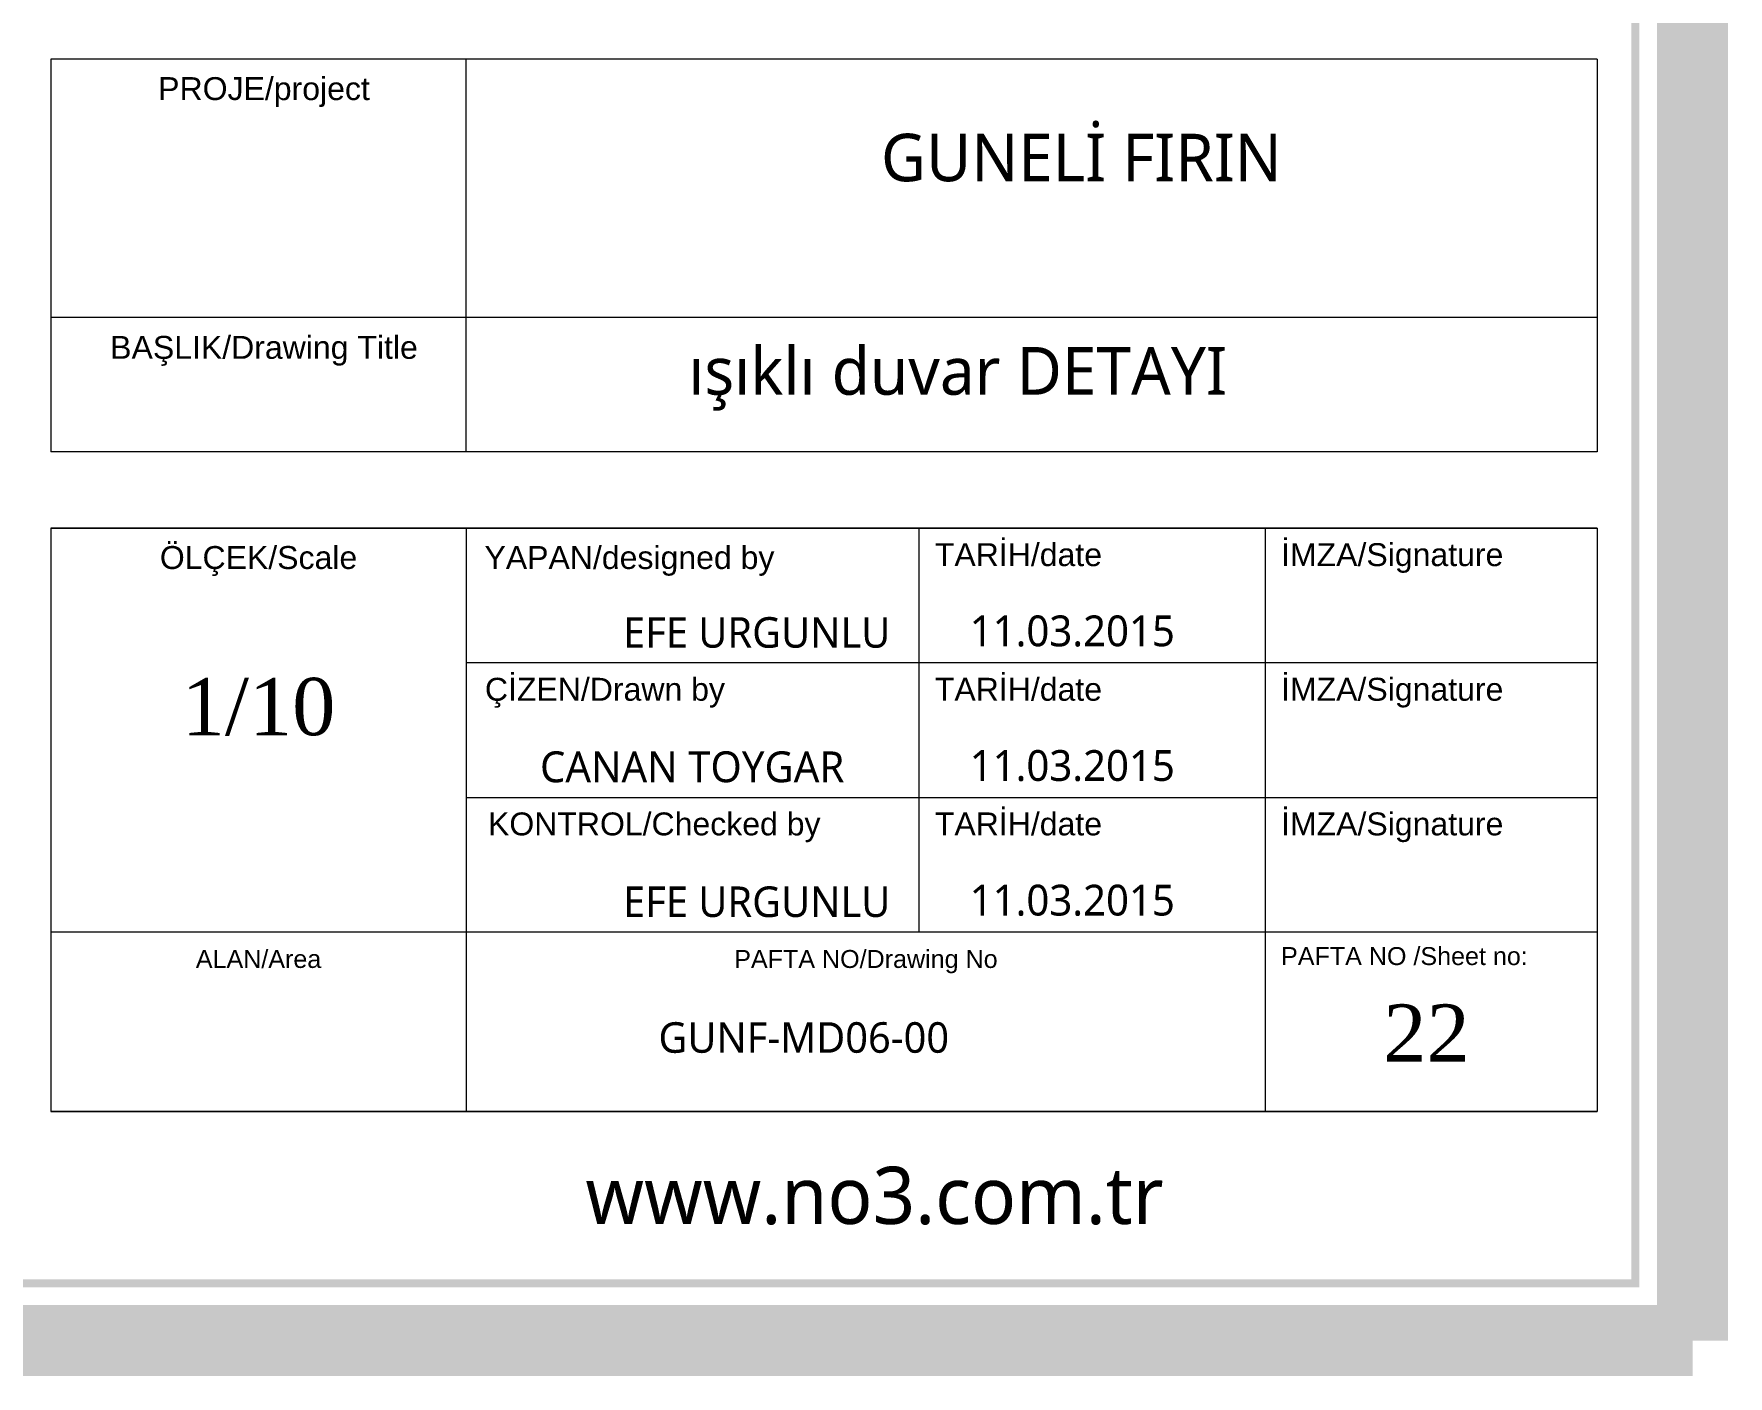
# Model space of a CAD drawing. Header units: millimetres. Extents: x 54215 to 67697, y 23496 to 56611.
# Drawn here: x 58286.4 to 58464.6, y 30827.7 to 30968.8 of the extents above; entities that cross this region are included whole.
import ezdxf
from ezdxf.enums import TextEntityAlignment as Align

# ---------------------------------------------------------------- set-up
doc = ezdxf.new("R2010")
doc.units = ezdxf.units.MM
doc.layers.add('no3_lejand', color=255, linetype='Continuous', lineweight=13)
doc.styles.add('ARIALT', font='arial.ttf', dxfattribs={"height": 10})
doc.styles.get("Standard").update_dxf_attribs({"font": 'arial.ttf'})

msp = doc.modelspace()

# ---------------------------------------------------------------- linework, layer by layer
at = {"layer": 'no3_lejand', "color": 250}
for p, q in [((58450.8, 30966.138), (58288.239, 30966.138)), ((58288.239, 30966.138), (58288.239, 30924.86)), ((58331.89, 30924.86), (58331.89, 30966.138)), ((58450.8, 30966.138), (58450.8, 30924.86)), ((58288.239, 30939.017), (58450.8, 30939.017)), ((58450.8, 30924.86), (58288.239, 30924.86)), ((58288.239, 30916.833), (58288.239, 30855.486)), ((58450.8, 30916.833), (58288.239, 30916.833)), ((58288.239, 30916.833), (58450.8, 30916.833)), ((58331.89, 30916.833), (58331.89, 30855.486)), ((58379.486, 30916.833), (58379.486, 30874.362)), ((58415.882, 30916.833), (58415.882, 30855.486)), ((58450.8, 30916.833), (58450.8, 30855.486)), ((58450.8, 30902.676), (58331.89, 30902.676)), ((58331.89, 30888.519), (58450.8, 30888.519)), ((58450.8, 30874.362), (58288.239, 30874.362)), ((58288.239, 30855.486), (58450.8, 30855.486)), ((58450.8, 30855.486), (58288.239, 30855.486))]:
    msp.add_line(p, q, dxfattribs=at)
at = {"layer": 'no3_lejand', "color": 1, "const_width": 7.466}
msp.add_lwpolyline([(58460.835, 30831.403), (57024.058, 30831.403), (57024.058, 31411.403), (58460.835, 31411.403), (58460.835, 31095.784, -0.4142136), (58450.8, 31085.749), (58299.278, 31085.749, 0.4142136), (58295.264, 31081.735), (58295.264, 30984.2, 0.4142136), (58299.278, 30980.186), (58450.8, 30980.186, -0.4142136), (58460.835, 30970.152), (58460.835, 30831.403)], format="xyb", dxfattribs=at)
at = {"layer": 'no3_lejand', "color": 252, "const_width": 0.854}
msp.add_lwpolyline([(58454.814, 31095.784, -0.4142136), (58450.8, 31091.77), (58299.278, 31091.77, 0.4142136), (58289.243, 31081.735), (58289.243, 30984.2, 0.4142136), (58299.278, 30974.166), (58450.8, 30974.166, -0.4142136), (58454.814, 30970.152), (58454.814, 30837.424), (57030.078, 30837.424), (57030.078, 31405.382), (58454.814, 31405.382), (58454.814, 31095.784)], format="xyb", dxfattribs=at)

# ---------------------------------------------------------------- texts
at = {"color": 7, "insert": (58396.576, 30955.766), "char_height": 4.995, "width": 125.12147, "attachment_point": 5}
msp.add_mtext('{\\fLucida Sans Unicode|b0|i0|c162|p34;GUNELİ FIRIN}', dxfattribs=at)
at = {"layer": 'no3_lejand', "linetype": 'Continuous', "style": 'ARIALT'}
for s, height, p in [('ALAN/Area', 1.8876, (58310.065, 30871.531)), ('PAFTA NO/Drawing No', 1.88759, (58373.922, 30871.531))]:
    msp.add_text(s, height=height, dxfattribs=at).set_placement(p, align=Align.MIDDLE_CENTER)
at = {"layer": 'no3_lejand', "char_height": 2.4083, "style": 'ARIALT'}
for s, insert, width, attachment_point in [('PROJE/project', (58310.64, 30964.25), 44.79424, 2), ('BAŞLIK/Drawing Title', (58310.64, 30937.042), 44.79424, 2), ('ÖLÇEK/Scale', (58310.065, 30914.945), 16.26855, 2), ('YAPAN/designed by', (58349.06, 30914.945), 44.79424, 2), ('TARİH/date', (58381.171, 30915.25), 18.31967, 1), ('İMZA/Signature', (58417.567, 30915.25), 18.31967, 1), ('ÇİZEN/Drawn by', (58346.483, 30901.093), 44.79424, 2), ('TARİH/date', (58381.171, 30901.093), 18.31967, 1), ('İMZA/Signature', (58417.567, 30901.093), 18.31967, 1), ('KONTROL/Checked by', (58334.188, 30886.936), 40.24224, 1), ('TARİH/date', (58381.171, 30886.936), 18.31967, 1), ('İMZA/Signature', (58417.567, 30886.936), 18.31967, 1)]:
    msp.add_mtext(s, dxfattribs=dict(at, insert=insert, width=width, attachment_point=attachment_point))
at = {"layer": 'no3_lejand', "color": 7}
for s, insert, char_height, width, attachment_point in [('{\\fLucida Sans Unicode|b0|i0|c162|p34;ışıklı duvar DETAYI}', (58383.572, 30932.521), 5.0173, 122.81536, 5), ('{\\fLucida Sans Unicode|b0|i0|c162|p34;11.03.2015\\P}', (58384.834, 30905.998), 3.24, 123.92176, 4), ('{\\fLucida Sans Unicode|b0|i0|c162|p34;EFE URGUNLU}', (58348.39, 30905.842), 3.21107, 122.81536, 4), ('{\\fGeorgia|b0|i0|c162|p18;1/10}', (58310.065, 30898.02), 6.02076, 122.81536, 5), ('{\\fLucida Sans Unicode|b0|i0|c162|p34;11.03.2015\\P}', (58384.834, 30891.841), 3.24, 123.92176, 4), ('{\\fLucida Sans Unicode|b0|i0|c162|p34;CANAN TOYGAR}', (58339.657, 30891.714), 3.24, 123.92176, 4), ('{\\fLucida Sans Unicode|b0|i0|c162|p34;EFE URGUNLU}', (58348.39, 30877.528), 3.21107, 122.81536, 4), ('{\\fLucida Sans Unicode|b0|i0|c162|p34;11.03.2015\\P}', (58384.834, 30877.685), 3.24, 123.92176, 4), ('{\\fGeorgia|b0|i0|c162|p18;22}', (58432.857, 30863.745), 6.02076, 122.81536, 5), ('{\\fLucida Sans Unicode|b0|i0|c162|p34;GUNF-MD06-00}', (58352.106, 30863.252), 3.21107, 122.81536, 4), ('{\\fLucida Sans Unicode|b0|i0|c162|p34;www.no3.com.tr}', (58374.825, 30846.619), 6.02076, 93.56152, 5)]:
    msp.add_mtext(s, dxfattribs=dict(at, insert=insert, char_height=char_height, width=width, attachment_point=attachment_point))
at = {"layer": 'no3_lejand', "linetype": 'Continuous', "insert": (58417.567, 30872.779), "char_height": 1.88759, "width": 45.2116, "attachment_point": 1, "style": 'ARIALT'}
msp.add_mtext('PAFTA NO /Sheet no:', dxfattribs=at)

doc.saveas('drawing.dxf')
